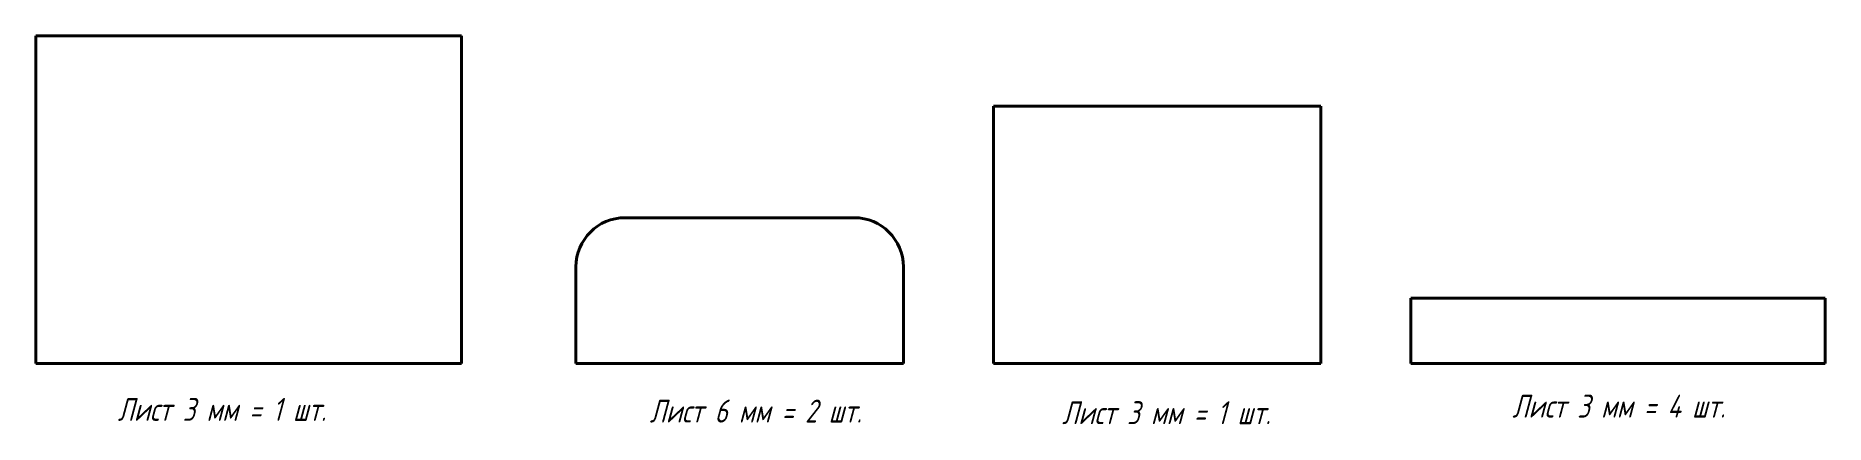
# Model space of a CAD drawing. Header units: millimetres. Extents: x 0 to 1093, y -37 to 200.
import ezdxf

# ---------------------------------------------------------------- set-up
doc = ezdxf.new("R2010")
doc.units = ezdxf.units.MM
doc.linetypes.add('K5LT_BASIC', pattern=[0])
doc.styles.add('KTEXTSTYLE', font='GOST_AU.SHX', dxfattribs={"width": 0.96, "height": 5})

msp = doc.modelspace()

# ---------------------------------------------------------------- linework, layer by layer
at = {"color": 7, "linetype": 'K5LT_BASIC', "lineweight": 40, "true_color": 0xffffff}
for p, q in [((0, 200), (260, 200)), ((0, 0), (0, 200)), ((260, 0), (260, 200)), ((785, 157), (585, 157)), ((585, 157), (585, 0)), ((785, 0), (785, 157)), ((500, 89), (360, 89)), ((330, 59), (330, 0)), ((530, 0), (530, 59)), ((840, 0), (840, 40)), ((840, 40), (1093.2, 40)), ((1093.2, 0), (1093.2, 40)), ((0, 0), (260, 0)), ((330, 0), (530, 0)), ((585, 0), (785, 0)), ((840, 0), (1093.2, 0))]:
    msp.add_line(p, q, dxfattribs=at)
for centre, start, end in [((360, 59), 90, 180), ((500, 59), 0, 90)]:
    msp.add_arc(centre, 30, start, end, dxfattribs=at)

# ---------------------------------------------------------------- texts
at = {"color": 7, "char_height": 14, "attachment_point": 1, "style": 'KTEXTSTYLE'}
for s, insert in [('\\H3.5;\\W0.965;\\Q15;\\Q15;\\H14.00;Лист 3 мм = 1 шт.', (50, -21)), ('\\H3.5;\\W0.965;\\Q15;\\Q15;\\H14.00;Лист 3 мм = 4 шт.', (902, -19)), ('\\H3.5;\\W0.965;\\Q15;\\Q15;\\H14.00;Лист 6 мм = 2 шт.', (375, -22)), ('\\H3.5;\\W0.965;\\Q15;\\Q15;\\H14.00;Лист 3 мм = 1 шт.', (627, -23))]:
    msp.add_mtext(s, dxfattribs=dict(at, insert=insert))

doc.saveas('drawing.dxf')
